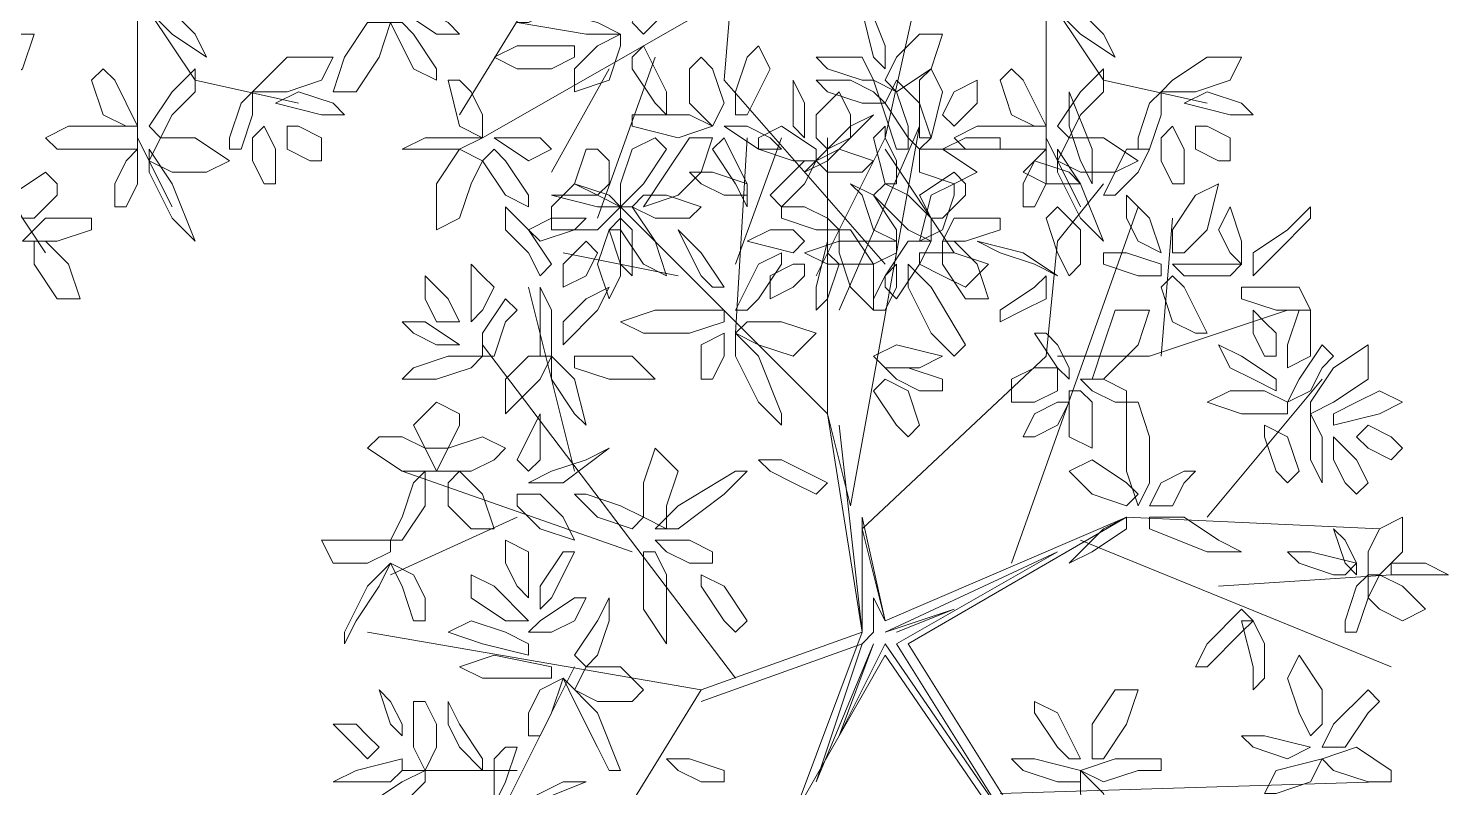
# Model space of a CAD drawing. Header units: millimetres. Extents: x 2364 to 2508, y 1551 to 1771.
# Drawn here: x 2448.575 to 2452.063, y 1614.559 to 1616.423 of the extents above; entities that cross this region are included whole.
import ezdxf

# ---------------------------------------------------------------- set-up
doc = ezdxf.new("R2010")
doc.units = ezdxf.units.MM
doc.layers.add('PDF_0', color=7, linetype='Continuous')

msp = doc.modelspace()

# ---------------------------------------------------------------- linework, layer by layer
at = {"layer": 'PDF_0', "lineweight": 9}
for points in [[(2449.2389, 1616.2392), (2448.9847, 1616.2957), (2448.8153, 1616.5498), (2448.6176, 1616.5781), (2448.307, 1617.0299), (2448.0811, 1616.6346), (2448.2505, 1617.0864), (2448.1658, 1617.6229), (2447.6575, 1618.1313)], [(2451.4698, 1616.2392), (2451.2157, 1616.2957), (2451.0462, 1616.5498), (2450.8486, 1616.5781), (2450.5379, 1617.0299), (2450.312, 1616.6346), (2450.4814, 1617.0864), (2450.3967, 1617.6229), (2449.8884, 1618.1313)], [(2449.2671, 1617.0864), (2450.0861, 1616.9452), (2449.6342, 1616.211)], [(2450.7921, 1616.6628), (2450.6791, 1616.1545), (2450.5097, 1615.8156)], [(2450.312, 1616.6346), (2450.2838, 1616.2957), (2450.6791, 1615.8439)], [(2448.8435, 1616.4934), (2448.8435, 1616.1545), (2448.9283, 1615.985)], [(2450.2838, 1616.4934), (2449.6907, 1616.1545)], [(2451.0745, 1616.4934), (2451.0745, 1616.1545), (2451.1592, 1615.985)], [(2450.1143, 1616.3522), (2449.9731, 1615.9568)], [(2450.0014, 1616.3239), (2449.8602, 1616.0698)], [(2450.312, 1615.6744), (2450.3402, 1616.1545)], [(2450.425, 1616.1545), (2450.312, 1615.8439)], [(2450.5662, 1615.7309), (2450.7638, 1616.1827), (2450.5944, 1615.2508), (2450.5379, 1615.4767), (2450.5379, 1616.1545)], [(2448.4482, 1616.1262), (2448.6176, 1615.8721)], [(2450.6791, 1616.1262), (2450.8486, 1615.8721)], [(2451.2157, 1616.0415), (2451.1027, 1615.9003), (2451.0745, 1615.6179), (2450.6226, 1615.1943), (2450.6791, 1614.9684), (2451.2721, 1615.2226), (2450.7356, 1614.9119), (2451.018, 1614.4601), (2451.1874, 1614.4036)], [(2451.611, 1614.093), (2451.3569, 1614.1495), (2451.1874, 1614.4036), (2450.9898, 1614.4319), (2450.6791, 1614.8837), (2450.4532, 1614.4883), (2450.6226, 1614.9402), (2450.5379, 1615.4767), (2450.0296, 1615.985)], [(2450.9898, 1615.1096), (2451.3004, 1615.985)], [(2451.3569, 1615.6179), (2451.3851, 1615.9568)], [(2450.1708, 1615.8156), (2449.8884, 1615.8721)], [(2449.9166, 1615.3355), (2449.8037, 1615.7874)], [(2451.1027, 1615.6179), (2451.3286, 1615.6179), (2451.6675, 1615.7309)], [(2450.312, 1614.8272), (2449.6907, 1615.6462)], [(2451.4698, 1615.2226), (2451.7522, 1615.5615)], [(2450.5662, 1615.4485), (2450.6226, 1614.9402), (2450.6226, 1615.2226), (2450.6791, 1614.9684), (2450.6509, 1615.0249), (2450.6509, 1614.9402), (2450.6226, 1614.9119), (2450.5097, 1614.5731), (2450.6509, 1614.9119), (2450.5662, 1614.686), (2450.6791, 1614.9119), (2450.9898, 1614.4601), (2450.7074, 1614.9119), (2451.1027, 1615.1379), (2450.6791, 1614.9402), (2450.8486, 1614.9967), (2450.7074, 1614.9402)], [(2450.0578, 1615.1379), (2449.493, 1615.3355)], [(2449.7754, 1615.2226), (2449.4648, 1615.0814)], [(2451.2721, 1615.2226), (2451.8934, 1615.1943)], [(2451.1592, 1615.1661), (2451.9217, 1614.8555)], [(2451.4981, 1615.0531), (2451.9217, 1615.0814)], [(2449.4083, 1614.9402), (2450.2273, 1614.799), (2449.7754, 1614.0648)], [(2450.6226, 1614.9402), (2450.2273, 1614.799)], [(2450.6226, 1614.9119), (2450.2273, 1614.7707)], [(2449.9166, 1614.8555), (2449.6342, 1614.2907)], [(2449.7754, 1614.6013), (2449.493, 1614.6013)], [(2450.9615, 1614.5448), (2451.8934, 1614.5731)]]:
    msp.add_lwpolyline(points, dxfattribs=at)
for points in [[(2450.0861, 1616.4934), (2450.1426, 1616.6063), (2450.199, 1616.6063), (2450.199, 1616.5216), (2450.0861, 1616.4086), (2450.0578, 1616.4369)], [(2450.6226, 1616.4651), (2450.6226, 1616.5216), (2450.6791, 1616.3804), (2450.6791, 1616.3239), (2450.6509, 1616.3522)], [(2448.8718, 1616.4934), (2448.8718, 1616.4651), (2448.9283, 1616.4086), (2449.013, 1616.3522), (2448.9847, 1616.4086), (2448.9283, 1616.4651)], [(2449.5495, 1616.4651), (2449.606, 1616.4369), (2449.6342, 1616.4086), (2449.5778, 1616.4086), (2449.493, 1616.4651), (2449.493, 1616.4934)], [(2451.1027, 1616.4934), (2451.1027, 1616.4651), (2451.1592, 1616.4086), (2451.2439, 1616.3522), (2451.2157, 1616.4086), (2451.1592, 1616.4651)], [(2449.4648, 1616.4369), (2449.4083, 1616.4369), (2449.3519, 1616.3522), (2449.3236, 1616.2674), (2449.3801, 1616.2674), (2449.4366, 1616.3522)], [(2449.5213, 1616.4086), (2449.5778, 1616.3239), (2449.5778, 1616.2957), (2449.5213, 1616.3239), (2449.4648, 1616.4369), (2449.493, 1616.4369)], [(2449.8602, 1616.4651), (2449.9731, 1616.4369), (2450.0296, 1616.4086), (2449.9449, 1616.4086), (2449.7754, 1616.4369), (2449.8037, 1616.4369)], [(2448.4482, 1616.2957), (2448.4764, 1616.2674), (2448.5611, 1616.3239), (2448.5894, 1616.4086), (2448.5329, 1616.4086), (2448.4764, 1616.3522)], [(2450.0296, 1616.4086), (2450.0296, 1616.3804), (2450.0014, 1616.2957), (2449.9166, 1616.2674), (2449.9166, 1616.3239), (2449.9731, 1616.3804)], [(2450.6791, 1616.2957), (2450.7074, 1616.2674), (2450.7921, 1616.3239), (2450.8203, 1616.4086), (2450.7638, 1616.4086), (2450.7074, 1616.3522)], [(2449.8602, 1616.3239), (2449.7754, 1616.3239), (2449.719, 1616.3522), (2449.7754, 1616.3804), (2449.9166, 1616.3804), (2449.9166, 1616.3522)], [(2450.0578, 1616.3239), (2450.1143, 1616.2392), (2450.1426, 1616.211), (2450.1426, 1616.2674), (2450.0861, 1616.3804), (2450.0578, 1616.3522)], [(2450.312, 1616.2674), (2450.3402, 1616.3522), (2450.3685, 1616.3804), (2450.3967, 1616.3239), (2450.3402, 1616.211), (2450.312, 1616.211)], [(2449.1259, 1616.2674), (2449.1542, 1616.2957), (2449.2107, 1616.3522), (2449.3236, 1616.3522), (2449.2954, 1616.2957), (2449.2107, 1616.2674)], [(2450.2555, 1616.3239), (2450.2838, 1616.2392), (2450.2555, 1616.1827), (2450.199, 1616.2392), (2450.199, 1616.3239), (2450.2273, 1616.3522)], [(2450.5379, 1616.3239), (2450.5097, 1616.3522), (2450.6226, 1616.3522), (2450.6509, 1616.2957), (2450.6226, 1616.2957)], [(2451.3569, 1616.2674), (2451.3851, 1616.2957), (2451.4698, 1616.3522), (2451.5545, 1616.3522), (2451.5263, 1616.2957), (2451.4416, 1616.2674)], [(2448.7588, 1616.211), (2448.7306, 1616.2957), (2448.7588, 1616.3239), (2448.7871, 1616.2957), (2448.8435, 1616.1827), (2448.8153, 1616.1827)], [(2448.9283, 1616.211), (2448.9847, 1616.2674), (2448.9847, 1616.3239), (2448.9283, 1616.2674), (2448.8718, 1616.1827), (2448.9, 1616.1545)], [(2449.6625, 1616.2674), (2449.6907, 1616.211), (2449.6907, 1616.1545), (2449.6342, 1616.1827), (2449.606, 1616.2957), (2449.6342, 1616.2957)], [(2450.4814, 1616.1545), (2450.4814, 1616.2392), (2450.4532, 1616.2957), (2450.4532, 1616.2674), (2450.4532, 1616.1827)], [(2450.6791, 1616.2392), (2450.6509, 1616.2674), (2450.5944, 1616.2957), (2450.5097, 1616.2957), (2450.5379, 1616.2674), (2450.6226, 1616.2392)], [(2450.7356, 1616.1262), (2450.7074, 1616.1262), (2450.6791, 1616.211), (2450.6509, 1616.2957), (2450.7074, 1616.2674), (2450.7356, 1616.1827)], [(2450.7356, 1616.1545), (2450.6791, 1616.2392), (2450.7074, 1616.2957), (2450.7638, 1616.2392), (2450.7921, 1616.1545), (2450.7638, 1616.1262)], [(2450.7638, 1616.211), (2450.7638, 1616.2957), (2450.7921, 1616.3239), (2450.8203, 1616.2674), (2450.7921, 1616.1545), (2450.7638, 1616.1545)], [(2450.8486, 1616.1827), (2450.8203, 1616.211), (2450.8486, 1616.2674), (2450.905, 1616.2957), (2450.905, 1616.2392), (2450.8768, 1616.211)], [(2450.9898, 1616.211), (2450.9615, 1616.2957), (2450.9898, 1616.3239), (2451.018, 1616.2957), (2451.0745, 1616.1827), (2451.0462, 1616.1827)], [(2451.1592, 1616.211), (2451.2157, 1616.2674), (2451.2157, 1616.3239), (2451.1592, 1616.2674), (2451.1027, 1616.1827), (2451.1309, 1616.1545)], [(2449.0695, 1616.1545), (2449.0977, 1616.2392), (2449.1259, 1616.2674), (2449.1259, 1616.211), (2449.0977, 1616.1262), (2449.0695, 1616.1262)], [(2449.2389, 1616.2674), (2449.1824, 1616.2392), (2449.2954, 1616.211), (2449.3519, 1616.211), (2449.3236, 1616.2392)], [(2450.5379, 1616.1262), (2450.5097, 1616.1545), (2450.5097, 1616.211), (2450.5662, 1616.2674), (2450.5944, 1616.211), (2450.5944, 1616.1545)], [(2451.1309, 1616.1827), (2451.1592, 1616.098), (2451.1874, 1616.0415), (2451.1874, 1616.1262), (2451.1309, 1616.2674), (2451.1309, 1616.2392)], [(2451.3004, 1616.1545), (2451.3286, 1616.2392), (2451.3569, 1616.2674), (2451.3569, 1616.211), (2451.3286, 1616.1262), (2451.3004, 1616.1262)], [(2451.4698, 1616.2674), (2451.4133, 1616.2392), (2451.5263, 1616.211), (2451.5828, 1616.211), (2451.5545, 1616.2392)], [(2450.1143, 1616.211), (2450.199, 1616.211), (2450.2555, 1616.1827), (2450.1708, 1616.1545), (2450.0578, 1616.1827), (2450.0578, 1616.211)], [(2450.5379, 1616.098), (2450.4814, 1616.0698), (2450.5944, 1616.1827), (2450.6509, 1616.211), (2450.6226, 1616.1827)], [(2448.7588, 1616.1262), (2448.6459, 1616.1262), (2448.6176, 1616.1545), (2448.6741, 1616.1827), (2448.8435, 1616.1827), (2448.8435, 1616.1262)], [(2448.8718, 1616.098), (2448.9, 1616.1545), (2448.9847, 1616.1545), (2449.0695, 1616.098), (2449.013, 1616.0698), (2448.9283, 1616.0698)], [(2449.1259, 1616.098), (2449.1259, 1616.1545), (2449.1542, 1616.1827), (2449.1824, 1616.1262), (2449.1824, 1616.0415), (2449.1542, 1616.0415)], [(2449.2107, 1616.1827), (2449.2389, 1616.1827), (2449.2954, 1616.1545), (2449.2954, 1616.098), (2449.2671, 1616.098), (2449.2107, 1616.1262)], [(2449.5495, 1616.1545), (2449.493, 1616.1262), (2449.6342, 1616.1262), (2449.6907, 1616.1545), (2449.6342, 1616.1545)], [(2449.7472, 1616.1545), (2449.719, 1616.1545), (2449.8037, 1616.098), (2449.8602, 1616.1262), (2449.8319, 1616.1545)], [(2450.1143, 1616.1545), (2450.1426, 1616.1262), (2450.0861, 1616.0415), (2450.0296, 1615.985), (2450.0296, 1616.0415), (2450.0578, 1616.1262)], [(2450.2555, 1616.1545), (2450.199, 1616.1545), (2450.1426, 1616.0698), (2450.0861, 1615.985), (2450.1708, 1616.0133), (2450.2273, 1616.0698)], [(2450.312, 1616.098), (2450.3402, 1616.0415), (2450.3402, 1615.985), (2450.312, 1616.0415), (2450.2555, 1616.1262), (2450.2838, 1616.1545)], [(2450.3402, 1616.1827), (2450.2838, 1616.1827), (2450.3685, 1616.1262), (2450.425, 1616.1262), (2450.3967, 1616.1545)], [(2450.4532, 1616.098), (2450.3685, 1616.1262), (2450.3685, 1616.1545), (2450.425, 1616.1827), (2450.5097, 1616.1262), (2450.5097, 1616.098)], [(2450.7074, 1616.098), (2450.6791, 1616.1545), (2450.6791, 1616.1827), (2450.6509, 1616.1545), (2450.6791, 1616.0415), (2450.7074, 1616.0415)], [(2450.9333, 1616.1262), (2450.8486, 1616.1262), (2450.8203, 1616.1262), (2450.8768, 1616.1545), (2450.9615, 1616.1545), (2450.9615, 1616.1262)], [(2450.9898, 1616.1262), (2450.8768, 1616.1262), (2450.8486, 1616.1545), (2450.905, 1616.1827), (2451.0745, 1616.1827), (2451.0745, 1616.1262)], [(2451.1027, 1616.098), (2451.1309, 1616.1545), (2451.2157, 1616.1545), (2451.3004, 1616.098), (2451.2439, 1616.0698), (2451.1592, 1616.0698)], [(2451.3569, 1616.098), (2451.3569, 1616.1545), (2451.3851, 1616.1827), (2451.4133, 1616.1262), (2451.4133, 1616.0415), (2451.3851, 1616.0415)], [(2451.4416, 1616.1827), (2451.4698, 1616.1827), (2451.5263, 1616.1545), (2451.5263, 1616.098), (2451.4981, 1616.098), (2451.4416, 1616.1262)], [(2448.7871, 1615.985), (2448.8153, 1615.985), (2448.8435, 1616.0415), (2448.8435, 1616.1262), (2448.8153, 1616.098), (2448.7871, 1616.0415)], [(2448.9283, 1615.9568), (2448.9847, 1615.9003), (2448.9283, 1616.0415), (2448.8718, 1616.1262), (2448.8718, 1616.0698)], [(2449.6907, 1616.098), (2449.6342, 1616.1262), (2449.5778, 1616.0415), (2449.5778, 1615.9286), (2449.6342, 1615.9568), (2449.6625, 1616.0415)], [(2449.7472, 1616.098), (2449.8037, 1616.0133), (2449.8037, 1615.985), (2449.7472, 1616.0133), (2449.6907, 1616.098), (2449.719, 1616.1262)], [(2450.0014, 1616.098), (2450.0014, 1616.0415), (2449.9731, 1616.0133), (2449.9166, 1616.0415), (2449.9449, 1616.1262), (2449.9731, 1616.1262)], [(2450.6226, 1616.0698), (2450.6509, 1616.098), (2450.5662, 1616.1262), (2450.5097, 1616.098), (2450.5379, 1616.0698)], [(2450.8486, 1616.0415), (2450.905, 1616.0698), (2450.8203, 1616.1262), (2450.7638, 1616.1262), (2450.7638, 1616.0698)], [(2451.018, 1615.985), (2451.0462, 1615.985), (2451.0745, 1616.0415), (2451.0745, 1616.1262), (2451.0462, 1616.098), (2451.018, 1616.0415)], [(2451.1592, 1615.9568), (2451.2157, 1615.9003), (2451.1592, 1616.0415), (2451.1027, 1616.1262), (2451.1027, 1616.0698)], [(2451.2157, 1616.0133), (2451.2439, 1616.0133), (2451.3004, 1616.0698), (2451.3286, 1616.1262), (2451.2721, 1616.1262), (2451.2439, 1616.0698)], [(2450.425, 1616.0415), (2450.4814, 1616.098), (2450.5097, 1616.098), (2450.4814, 1616.0415), (2450.425, 1615.985), (2450.3967, 1616.0133)], [(2451.0745, 1616.0415), (2451.1309, 1616.0415), (2451.1592, 1616.0415), (2451.1309, 1616.0698), (2451.0462, 1616.098), (2451.018, 1616.0698)], [(2448.6459, 1616.0133), (2448.5894, 1615.9568), (2448.5611, 1615.9568), (2448.5329, 1616.0133), (2448.6176, 1616.0698), (2448.6459, 1616.0415)], [(2450.2838, 1616.0133), (2450.2273, 1616.0415), (2450.199, 1616.0698), (2450.2555, 1616.0698), (2450.3402, 1616.0415), (2450.3402, 1616.0133)], [(2450.8768, 1616.0133), (2450.8203, 1615.9568), (2450.7921, 1615.9568), (2450.7638, 1616.0133), (2450.8486, 1616.0698), (2450.8768, 1616.0415)], [(2449.9166, 1616.0415), (2450.0014, 1616.0133), (2450.0296, 1615.985), (2449.9731, 1615.985), (2449.8602, 1616.0133), (2449.8884, 1616.0133)], [(2449.8884, 1616.0133), (2449.9731, 1616.0133), (2450.0296, 1615.985), (2449.9731, 1615.9286), (2449.8602, 1615.9286), (2449.8602, 1615.985)], [(2450.0578, 1615.985), (2450.0861, 1616.0133), (2450.1426, 1616.0133), (2450.2273, 1615.985), (2450.199, 1615.9568), (2450.1143, 1615.9568)], [(2450.6509, 1615.9286), (2450.6226, 1616.0133), (2450.5944, 1616.0415), (2450.6509, 1616.0133), (2450.7074, 1615.9286), (2450.7074, 1615.9003)], [(2450.7356, 1616.0133), (2450.7921, 1615.9568), (2450.7921, 1615.9003), (2450.7356, 1615.9286), (2450.6509, 1616.0133), (2450.6791, 1616.0415)], [(2450.8203, 1615.9286), (2450.7638, 1615.9003), (2450.7921, 1616.0133), (2450.8486, 1616.0415), (2450.8486, 1616.0133)], [(2451.3004, 1615.9003), (2451.3569, 1615.8721), (2451.3286, 1615.9568), (2451.2721, 1616.0133), (2451.2721, 1615.9568)], [(2451.3851, 1615.8721), (2451.4133, 1615.8721), (2451.4698, 1615.9286), (2451.4981, 1616.0415), (2451.4416, 1616.0133), (2451.3851, 1615.9286)], [(2449.8037, 1615.8721), (2449.7472, 1615.9286), (2449.7472, 1615.985), (2449.8037, 1615.9286), (2449.8602, 1615.8439), (2449.8319, 1615.8156)], [(2450.0296, 1615.985), (2450.0578, 1615.985), (2450.1143, 1615.9003), (2450.1426, 1615.8156), (2450.0861, 1615.8439), (2450.0296, 1615.9286)], [(2450.4814, 1615.985), (2450.5379, 1615.9568), (2450.5662, 1615.9286), (2450.5097, 1615.9286), (2450.425, 1615.9568), (2450.425, 1615.985)], [(2451.1309, 1615.8156), (2451.1592, 1615.8439), (2451.1592, 1615.9286), (2451.1027, 1615.985), (2451.0745, 1615.9568), (2451.1027, 1615.8721)], [(2451.4981, 1615.9286), (2451.5263, 1615.985), (2451.5545, 1615.9003), (2451.5545, 1615.8439), (2451.5263, 1615.8721)], [(2451.6675, 1615.9286), (2451.5828, 1615.8721), (2451.5828, 1615.8156), (2451.6393, 1615.8721), (2451.724, 1615.9568), (2451.724, 1615.985)], [(2448.7306, 1615.9568), (2448.7306, 1615.9286), (2448.6459, 1615.9003), (2448.5611, 1615.9003), (2448.6176, 1615.9568), (2448.6741, 1615.9568)], [(2449.8602, 1615.9568), (2449.9166, 1615.9568), (2449.9449, 1615.9568), (2449.9166, 1615.9286), (2449.8319, 1615.9003), (2449.8037, 1615.9286)], [(2450.0296, 1615.8439), (2450.0578, 1615.8156), (2450.0578, 1615.9286), (2450.0296, 1615.9568), (2450.0014, 1615.9286)], [(2450.9615, 1615.9568), (2450.9615, 1615.9286), (2450.8768, 1615.9003), (2450.8203, 1615.9003), (2450.8486, 1615.9568), (2450.905, 1615.9568)], [(2450.0296, 1615.9003), (2450.0296, 1615.8156), (2450.0014, 1615.7591), (2449.9731, 1615.8439), (2450.0014, 1615.9286), (2450.0296, 1615.9286)], [(2450.2273, 1615.8156), (2450.199, 1615.8721), (2450.1708, 1615.9286), (2450.2273, 1615.8721), (2450.2838, 1615.7874), (2450.2555, 1615.7874)], [(2450.3967, 1615.9286), (2450.3402, 1615.9003), (2450.4532, 1615.8721), (2450.4814, 1615.9003), (2450.4532, 1615.9286)], [(2450.5662, 1615.9286), (2450.5944, 1615.9286), (2450.6509, 1615.8439), (2450.6509, 1615.7309), (2450.5944, 1615.7874), (2450.5662, 1615.8721)], [(2448.5894, 1615.9003), (2448.6176, 1615.9003), (2448.6741, 1615.8439), (2448.7023, 1615.7591), (2448.6459, 1615.7591), (2448.5894, 1615.8439)], [(2449.9449, 1615.9003), (2449.9731, 1615.8721), (2449.9449, 1615.8156), (2449.8884, 1615.7874), (2449.8884, 1615.8439), (2449.9166, 1615.8721)], [(2450.6509, 1615.8439), (2450.5379, 1615.8439), (2450.4814, 1615.8721), (2450.5662, 1615.9003), (2450.7074, 1615.9003), (2450.7074, 1615.8721)], [(2450.5662, 1615.8439), (2450.5379, 1615.7591), (2450.5097, 1615.7309), (2450.5097, 1615.7874), (2450.5379, 1615.9003), (2450.5379, 1615.8721)], [(2450.6791, 1615.8156), (2450.7356, 1615.9003), (2450.7921, 1615.9003), (2450.7638, 1615.8439), (2450.7074, 1615.7591), (2450.6791, 1615.7874)], [(2450.8203, 1615.9003), (2450.8486, 1615.9003), (2450.905, 1615.8439), (2450.9333, 1615.7591), (2450.8768, 1615.7591), (2450.8203, 1615.8439)], [(2450.9615, 1615.8721), (2450.905, 1615.9003), (2451.018, 1615.8721), (2451.1027, 1615.8156), (2451.0462, 1615.8439)], [(2449.719, 1615.7874), (2449.6907, 1615.7309), (2449.6625, 1615.7027), (2449.6625, 1615.7309), (2449.6625, 1615.8439), (2449.6907, 1615.8156)], [(2450.3685, 1615.7591), (2450.425, 1615.8439), (2450.425, 1615.8721), (2450.3685, 1615.8439), (2450.312, 1615.7309), (2450.3402, 1615.7309)], [(2450.4814, 1615.8439), (2450.4814, 1615.8156), (2450.4532, 1615.7874), (2450.3967, 1615.7591), (2450.3967, 1615.8156), (2450.4532, 1615.8439)], [(2450.6509, 1615.7309), (2450.6791, 1615.7309), (2450.7074, 1615.7874), (2450.7074, 1615.8439), (2450.6791, 1615.8156), (2450.6509, 1615.7591)], [(2450.7921, 1615.6744), (2450.7356, 1615.7874), (2450.7356, 1615.8439), (2450.7921, 1615.7874), (2450.8768, 1615.6462), (2450.8486, 1615.6179)], [(2450.7638, 1615.8439), (2450.7638, 1615.8721), (2450.8486, 1615.8721), (2450.9333, 1615.8439), (2450.8768, 1615.7874), (2450.8203, 1615.8156)], [(2451.3004, 1615.8156), (2451.2157, 1615.8439), (2451.2157, 1615.8721), (2451.2721, 1615.8721), (2451.3569, 1615.8439), (2451.3569, 1615.8156)], [(2451.5263, 1615.8156), (2451.5545, 1615.8439), (2451.4416, 1615.8439), (2451.3851, 1615.8439), (2451.4133, 1615.8156)], [(2449.6342, 1615.7027), (2449.5778, 1615.7027), (2449.5495, 1615.7591), (2449.5495, 1615.8156), (2449.5778, 1615.7874), (2449.606, 1615.7591)], [(2451.018, 1615.7309), (2451.0745, 1615.7591), (2451.0745, 1615.8156), (2451.0462, 1615.7874), (2450.9615, 1615.7309), (2450.9615, 1615.7027)], [(2451.3851, 1615.7027), (2451.3569, 1615.7874), (2451.3851, 1615.8156), (2451.4133, 1615.7874), (2451.4698, 1615.6744), (2451.4416, 1615.6744)], [(2449.8319, 1615.6744), (2449.8319, 1615.7591), (2449.8319, 1615.7874), (2449.8602, 1615.7309), (2449.8602, 1615.6179), (2449.8319, 1615.6179)], [(2449.8884, 1615.7027), (2449.8884, 1615.6462), (2449.9731, 1615.7309), (2450.0014, 1615.7874), (2449.9449, 1615.7591)], [(2451.5545, 1615.7874), (2451.5545, 1615.7591), (2451.6393, 1615.7309), (2451.724, 1615.7309), (2451.6957, 1615.7874), (2451.611, 1615.7874)], [(2449.7472, 1615.7027), (2449.719, 1615.6179), (2449.6907, 1615.6179), (2449.6907, 1615.6744), (2449.7472, 1615.7591), (2449.7754, 1615.7309)], [(2449.5778, 1615.6462), (2449.6342, 1615.6462), (2449.5495, 1615.7027), (2449.493, 1615.7027), (2449.5213, 1615.6744)], [(2450.199, 1615.6744), (2450.0861, 1615.6744), (2450.0296, 1615.7027), (2450.1143, 1615.7309), (2450.2838, 1615.7309), (2450.2838, 1615.7027)], [(2450.312, 1615.6744), (2450.3402, 1615.7027), (2450.425, 1615.7027), (2450.5097, 1615.6744), (2450.4532, 1615.6179), (2450.3685, 1615.6462)], [(2451.1874, 1615.5615), (2451.2157, 1615.5615), (2451.3004, 1615.6462), (2451.3286, 1615.7309), (2451.2439, 1615.7309), (2451.2157, 1615.6462)], [(2451.6393, 1615.6179), (2451.611, 1615.6179), (2451.5828, 1615.6744), (2451.5828, 1615.7309), (2451.611, 1615.7027), (2451.6393, 1615.6744)], [(2451.724, 1615.6744), (2451.724, 1615.6179), (2451.6675, 1615.5897), (2451.6675, 1615.6462), (2451.6957, 1615.7309), (2451.724, 1615.7309)], [(2450.2273, 1615.5615), (2450.2555, 1615.5615), (2450.2838, 1615.6179), (2450.2838, 1615.6744), (2450.2273, 1615.6462), (2450.2273, 1615.5897)], [(2450.3685, 1615.505), (2450.312, 1615.6179), (2450.312, 1615.6744), (2450.3685, 1615.6179), (2450.425, 1615.4767), (2450.425, 1615.4485)], [(2451.1027, 1615.6462), (2451.1309, 1615.5897), (2451.1309, 1615.5615), (2451.1027, 1615.5897), (2451.0462, 1615.6744), (2451.0745, 1615.6744)], [(2450.7638, 1615.5897), (2450.8203, 1615.6179), (2450.7074, 1615.6462), (2450.6509, 1615.6179), (2450.6791, 1615.5897)], [(2451.5828, 1615.5615), (2451.5263, 1615.5897), (2451.4981, 1615.6462), (2451.5545, 1615.6179), (2451.6393, 1615.5615), (2451.6393, 1615.5332)], [(2451.7522, 1615.5897), (2451.724, 1615.5332), (2451.6675, 1615.505), (2451.6957, 1615.5615), (2451.7522, 1615.6462), (2451.7805, 1615.6179)], [(2451.724, 1615.4767), (2451.724, 1615.505), (2451.7805, 1615.5897), (2451.8652, 1615.6462), (2451.8652, 1615.5615), (2451.7805, 1615.505)], [(2449.6907, 1615.6179), (2449.6625, 1615.5897), (2449.5778, 1615.5615), (2449.493, 1615.5615), (2449.5213, 1615.5897), (2449.606, 1615.6179)], [(2449.7472, 1615.5615), (2449.8037, 1615.6179), (2449.8602, 1615.6179), (2449.8319, 1615.5615), (2449.7472, 1615.4767), (2449.7472, 1615.505)], [(2449.9166, 1615.4767), (2449.9449, 1615.4485), (2449.9166, 1615.5615), (2449.8602, 1615.6179), (2449.8602, 1615.5615)], [(2449.9166, 1615.6179), (2449.9166, 1615.5897), (2450.0014, 1615.5615), (2450.1143, 1615.5615), (2450.0578, 1615.6179), (2449.9731, 1615.6179)], [(2450.7074, 1615.4485), (2450.6509, 1615.5332), (2450.6791, 1615.5615), (2450.7356, 1615.5332), (2450.7638, 1615.4485), (2450.7356, 1615.4203)], [(2450.7638, 1615.5332), (2450.7074, 1615.5615), (2450.6791, 1615.5897), (2450.7356, 1615.5897), (2450.8203, 1615.5615), (2450.8203, 1615.5332)], [(2451.1027, 1615.5897), (2451.1027, 1615.5332), (2451.0462, 1615.505), (2450.9898, 1615.505), (2450.9898, 1615.5615), (2451.0462, 1615.5897)], [(2451.2439, 1615.505), (2451.1874, 1615.5332), (2451.1592, 1615.5615), (2451.2157, 1615.5615), (2451.2721, 1615.5332), (2451.2721, 1615.505)], [(2451.1874, 1615.505), (2451.1874, 1615.4203), (2451.1874, 1615.392), (2451.1309, 1615.4203), (2451.1309, 1615.5332), (2451.1592, 1615.5332)], [(2451.6675, 1615.505), (2451.6675, 1615.4767), (2451.5545, 1615.4767), (2451.4698, 1615.505), (2451.5263, 1615.5332), (2451.611, 1615.5332)], [(2451.8369, 1615.505), (2451.8934, 1615.5332), (2451.9499, 1615.505), (2451.8934, 1615.4767), (2451.7805, 1615.4485), (2451.7805, 1615.4767)], [(2449.6342, 1615.4485), (2449.606, 1615.392), (2449.5495, 1615.392), (2449.5213, 1615.4485), (2449.5778, 1615.505), (2449.6342, 1615.4767)], [(2451.1309, 1615.505), (2451.1027, 1615.505), (2451.0462, 1615.4767), (2451.018, 1615.4203), (2451.0462, 1615.4203), (2451.1027, 1615.4485)], [(2451.3286, 1615.4203), (2451.3286, 1615.3073), (2451.3004, 1615.2508), (2451.2721, 1615.3355), (2451.2721, 1615.505), (2451.3004, 1615.505)], [(2449.8037, 1615.4203), (2449.8319, 1615.4767), (2449.8319, 1615.3638), (2449.8037, 1615.3355), (2449.7754, 1615.3638)], [(2451.724, 1615.3638), (2451.7522, 1615.3073), (2451.7522, 1615.4203), (2451.724, 1615.4767), (2451.724, 1615.4203)], [(2449.493, 1615.4203), (2449.5495, 1615.392), (2449.5778, 1615.3355), (2449.493, 1615.3355), (2449.4083, 1615.392), (2449.4366, 1615.4203)], [(2449.7472, 1615.392), (2449.719, 1615.3638), (2449.6625, 1615.3355), (2449.5778, 1615.3355), (2449.606, 1615.392), (2449.6907, 1615.4203)], [(2451.6393, 1615.3355), (2451.611, 1615.4203), (2451.611, 1615.4485), (2451.6675, 1615.4203), (2451.6957, 1615.3355), (2451.6675, 1615.3073)], [(2451.8087, 1615.3073), (2451.7805, 1615.3638), (2451.7805, 1615.4203), (2451.8369, 1615.3638), (2451.8652, 1615.3073), (2451.8369, 1615.2791)], [(2451.8369, 1615.4203), (2451.8652, 1615.4485), (2451.9217, 1615.4203), (2451.9499, 1615.392), (2451.9217, 1615.3638), (2451.8652, 1615.392)], [(2449.9449, 1615.3638), (2450.0014, 1615.392), (2449.8884, 1615.3073), (2449.8037, 1615.3073), (2449.8602, 1615.3355)], [(2450.1426, 1615.1943), (2450.0861, 1615.2226), (2450.0861, 1615.3073), (2450.1143, 1615.392), (2450.1708, 1615.3355), (2450.1426, 1615.2508)], [(2450.4532, 1615.3073), (2450.3967, 1615.3355), (2450.3685, 1615.3638), (2450.425, 1615.3638), (2450.5379, 1615.3073), (2450.5097, 1615.2791)], [(2451.3004, 1615.2791), (2451.2721, 1615.2508), (2451.1874, 1615.2791), (2451.1309, 1615.3355), (2451.1874, 1615.3638), (2451.2721, 1615.3073)], [(2449.493, 1615.2226), (2449.5213, 1615.3073), (2449.5495, 1615.3355), (2449.5495, 1615.2508), (2449.493, 1615.1661), (2449.4648, 1615.1661)], [(2449.606, 1615.3073), (2449.6342, 1615.3355), (2449.6907, 1615.2791), (2449.719, 1615.1943), (2449.6625, 1615.1943), (2449.606, 1615.2508)], [(2450.2838, 1615.2791), (2450.1708, 1615.1943), (2450.1143, 1615.1943), (2450.1708, 1615.2508), (2450.312, 1615.3355), (2450.3402, 1615.3355)], [(2451.4416, 1615.3355), (2451.4133, 1615.3355), (2451.3569, 1615.3073), (2451.3286, 1615.2508), (2451.3851, 1615.2508), (2451.4133, 1615.3073)], [(2449.7754, 1615.2791), (2449.7754, 1615.2508), (2449.8319, 1615.1943), (2449.9166, 1615.1661), (2449.8884, 1615.2226), (2449.8319, 1615.2791)], [(2450.0296, 1615.2508), (2449.9449, 1615.2791), (2449.9166, 1615.2791), (2449.9731, 1615.2226), (2450.0578, 1615.1943), (2450.0861, 1615.2226)], [(2451.2157, 1615.1943), (2451.1592, 1615.1379), (2451.1309, 1615.1096), (2451.1874, 1615.1379), (2451.2721, 1615.1943), (2451.2721, 1615.2226)], [(2451.4133, 1615.2226), (2451.4981, 1615.1661), (2451.5545, 1615.1379), (2451.4698, 1615.1379), (2451.3286, 1615.1943), (2451.3286, 1615.2226)], [(2451.8652, 1615.1379), (2451.8934, 1615.1943), (2451.9499, 1615.2226), (2451.9499, 1615.1379), (2451.8934, 1615.0814), (2451.8652, 1615.0814)], [(2451.8087, 1615.1661), (2451.7805, 1615.1943), (2451.8087, 1615.1096), (2451.8369, 1615.0814), (2451.8369, 1615.1096)], [(2449.4648, 1615.1379), (2449.4648, 1615.1661), (2449.3801, 1615.1661), (2449.2954, 1615.1661), (2449.3236, 1615.1096), (2449.4083, 1615.1096)], [(2449.8037, 1615.0249), (2449.7754, 1615.0531), (2449.7472, 1615.1096), (2449.7472, 1615.1661), (2449.8037, 1615.1379), (2449.8037, 1615.0814)], [(2450.2555, 1615.1096), (2450.2555, 1615.1379), (2450.199, 1615.1661), (2450.1143, 1615.1661), (2450.1426, 1615.1379), (2450.199, 1615.1096)], [(2449.3801, 1614.9684), (2449.4366, 1615.0531), (2449.4648, 1615.1096), (2449.4083, 1615.0531), (2449.3519, 1614.9402), (2449.3519, 1614.9119)], [(2449.5495, 1615.0249), (2449.5213, 1615.0814), (2449.4648, 1615.1096), (2449.493, 1615.0531), (2449.5213, 1614.9684), (2449.5495, 1614.9684)], [(2449.8884, 1615.0814), (2449.8602, 1615.0249), (2449.8319, 1614.9967), (2449.8319, 1615.0531), (2449.8884, 1615.1379), (2449.9166, 1615.1379)], [(2450.1426, 1615.0814), (2450.1426, 1614.9684), (2450.1426, 1614.9119), (2450.0861, 1614.9967), (2450.0861, 1615.1379), (2450.1143, 1615.1379)], [(2451.7805, 1615.0814), (2451.6957, 1615.1096), (2451.6675, 1615.1379), (2451.724, 1615.1379), (2451.8369, 1615.1096), (2451.8087, 1615.0814)], [(2451.9217, 1615.1096), (2451.9217, 1615.0814), (2451.9781, 1615.0814), (2452.0629, 1615.0814), (2452.0064, 1615.1096), (2451.9499, 1615.1096)], [(2449.7472, 1614.9684), (2449.6625, 1615.0249), (2449.6625, 1615.0814), (2449.719, 1615.0531), (2449.8037, 1614.9684), (2449.7754, 1614.9684)], [(2450.2838, 1614.9684), (2450.2273, 1615.0531), (2450.2273, 1615.0814), (2450.2838, 1615.0531), (2450.3402, 1614.9684), (2450.312, 1614.9402)], [(2451.8087, 1614.9684), (2451.8369, 1615.0531), (2451.8652, 1615.0814), (2451.8652, 1615.0249), (2451.8369, 1614.9402), (2451.8087, 1614.9402)], [(2451.8652, 1615.0249), (2451.8934, 1615.0814), (2451.9499, 1615.0531), (2452.0064, 1614.9967), (2451.9499, 1614.9684), (2451.8934, 1614.9967)], [(2449.9166, 1614.9684), (2449.8602, 1614.9402), (2449.8037, 1614.9402), (2449.8319, 1614.9684), (2449.9166, 1615.0249), (2449.9449, 1615.0249)], [(2449.9731, 1614.8837), (2450.0014, 1614.9684), (2450.0014, 1615.0249), (2449.9731, 1614.9684), (2449.9166, 1614.8837), (2449.9449, 1614.8555)], [(2449.8037, 1614.9119), (2449.8037, 1614.8837), (2449.6907, 1614.9119), (2449.606, 1614.9402), (2449.6625, 1614.9684), (2449.7472, 1614.9402)], [(2451.5545, 1614.9402), (2451.4698, 1614.8555), (2451.4416, 1614.8555), (2451.4698, 1614.9119), (2451.5545, 1614.9967), (2451.5828, 1614.9684)], [(2451.611, 1614.9119), (2451.611, 1614.8272), (2451.5828, 1614.799), (2451.5828, 1614.8555), (2451.5545, 1614.9684), (2451.5828, 1614.9684)], [(2449.8037, 1614.8272), (2449.6907, 1614.8272), (2449.6342, 1614.8555), (2449.719, 1614.8837), (2449.8602, 1614.8555), (2449.8602, 1614.8272)], [(2451.724, 1614.686), (2451.7522, 1614.7143), (2451.7522, 1614.799), (2451.6957, 1614.8837), (2451.6675, 1614.8272), (2451.6957, 1614.7425)], [(2449.8037, 1614.686), (2449.8319, 1614.686), (2449.8602, 1614.7425), (2449.8884, 1614.8272), (2449.8319, 1614.799), (2449.8037, 1614.7425)], [(2449.9731, 1614.6578), (2449.9166, 1614.7707), (2449.8884, 1614.8272), (2449.9731, 1614.7425), (2450.0296, 1614.6013), (2450.0014, 1614.6013)], [(2449.9166, 1614.799), (2449.9449, 1614.8555), (2450.0296, 1614.8555), (2450.0861, 1614.799), (2450.0578, 1614.7707), (2449.9731, 1614.7707)], [(2449.4648, 1614.7707), (2449.4366, 1614.799), (2449.4648, 1614.7143), (2449.493, 1614.686), (2449.493, 1614.7143)], [(2451.1874, 1614.6295), (2451.2157, 1614.6295), (2451.2721, 1614.7143), (2451.3004, 1614.799), (2451.2439, 1614.799), (2451.1874, 1614.7143)], [(2451.8652, 1614.7425), (2451.8087, 1614.6578), (2451.7522, 1614.6578), (2451.7805, 1614.7143), (2451.8652, 1614.799), (2451.8934, 1614.7707)], [(2449.5778, 1614.7143), (2449.5778, 1614.6578), (2449.5495, 1614.6013), (2449.5213, 1614.6578), (2449.5213, 1614.7707), (2449.5495, 1614.7707)], [(2449.6342, 1614.6578), (2449.606, 1614.7143), (2449.606, 1614.7707), (2449.6342, 1614.7143), (2449.6907, 1614.6295), (2449.6907, 1614.6013)], [(2451.1027, 1614.6578), (2451.0462, 1614.7425), (2451.0462, 1614.7707), (2451.1027, 1614.7425), (2451.1592, 1614.6295), (2451.1309, 1614.6295)], [(2449.4366, 1614.6578), (2449.4083, 1614.6295), (2449.3801, 1614.6578), (2449.3236, 1614.7143), (2449.3801, 1614.7143), (2449.4083, 1614.686)], [(2449.719, 1614.6295), (2449.719, 1614.5448), (2449.719, 1614.5166), (2449.7472, 1614.5731), (2449.7754, 1614.6578), (2449.7472, 1614.6578)], [(2451.6675, 1614.6295), (2451.724, 1614.6578), (2451.611, 1614.686), (2451.5545, 1614.686), (2451.5828, 1614.6578)], [(2451.8652, 1614.5731), (2451.7805, 1614.6013), (2451.7522, 1614.6295), (2451.8369, 1614.6578), (2451.9217, 1614.6013), (2451.9217, 1614.5731)], [(2449.4648, 1614.5731), (2449.3801, 1614.5731), (2449.3236, 1614.5731), (2449.3801, 1614.6013), (2449.493, 1614.6295), (2449.493, 1614.6013)], [(2450.2273, 1614.5731), (2450.1708, 1614.6013), (2450.1426, 1614.6295), (2450.199, 1614.6295), (2450.2838, 1614.6013), (2450.2838, 1614.5731)], [(2451.1027, 1614.5731), (2451.018, 1614.6013), (2450.9898, 1614.6295), (2451.0462, 1614.6295), (2451.1592, 1614.6013), (2451.1592, 1614.5731)], [(2451.3004, 1614.6013), (2451.2157, 1614.5731), (2451.1592, 1614.6013), (2451.2439, 1614.6295), (2451.3569, 1614.6295), (2451.3569, 1614.6013)], [(2451.724, 1614.5731), (2451.7522, 1614.6295), (2451.6393, 1614.6013), (2451.611, 1614.5448), (2451.6393, 1614.5448)], [(2449.5495, 1614.6013), (2449.5495, 1614.5731), (2449.493, 1614.5166), (2449.4083, 1614.4601), (2449.4083, 1614.5166), (2449.493, 1614.5731)], [(2451.1874, 1614.4601), (2451.1592, 1614.5448), (2451.1592, 1614.6013), (2451.2157, 1614.5448), (2451.2439, 1614.4601), (2451.2439, 1614.4319)], [(2449.8884, 1614.5731), (2449.9449, 1614.5731), (2449.8037, 1614.5166), (2449.7472, 1614.4883), (2449.7754, 1614.5166)]]:
    msp.add_lwpolyline(points, close=True, dxfattribs=at)

doc.saveas('drawing.dxf')
